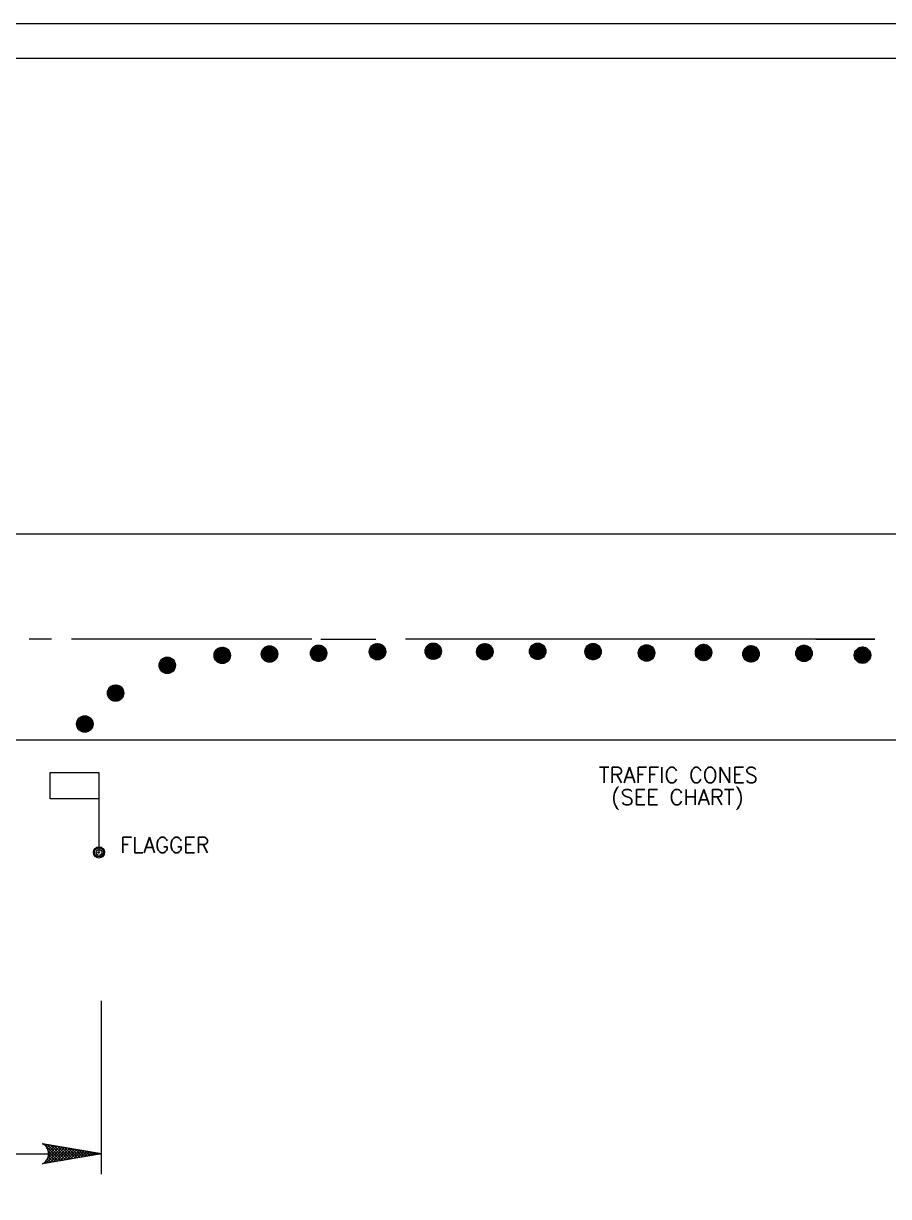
# Paper-space layout '2' of a CAD drawing. Header units: inches. Extents: x 1.3 to 17.9, y 1 to 11.6.
# Drawn here: x 5.75 to 9.82, y 6.05 to 11.57 of the extents above; entities that cross this region are included whole.
import ezdxf
from ezdxf.enums import TextEntityAlignment as Align

# ---------------------------------------------------------------- set-up
doc = ezdxf.new("R2010")
doc.units = ezdxf.units.IN
doc.header["$MEASUREMENT"] = 0
for name, color, linetype, lineweight in [('16', 135, 'Continuous', 0), ('DoubleLaneStreetTRAFFIC_003 - 16', 135, 'Continuous', 0), ('DoubleLaneStreetTRAFFIC_003 - 4', 135, 'Continuous', 0), ('z Level 63', 7, 'Continuous', 0)]:
    doc.layers.add(name, color=color, linetype=linetype, lineweight=lineweight)
doc.styles.add('ROMANS', font='romans.shx')

# ---------------------------------------------------------------- blocks, each defined once
blk = doc.blocks.new('AHSOL')
at = {"layer": '16', "color": 135, "linetype": 'Continuous'}
for p, q in [((0.05, 0.05), (-13.65, 2.41)), ((0.05, 0.05), (-13.65, -2.31)), ((-13.63, 2.4), (-13.62, 2.4)), ((-13.36, 2.36), (-9.42, -1.58)), ((-13.23, 2.13), (-13.05, 2.31)), ((-12.87, 1.83), (-12.48, 2.21)), ((-12.86, -2.18), (-9.07, 1.62)), ((-12.61, 1.41), (-11.91, 2.11)), ((-12.55, 2.22), (-8.85, -1.49)), ((-12.46, -1.11), (-9.64, 1.72)), ((-12.39, 0.97), (-11.35, 2.01)), ((-12.24, 0.45), (-10.78, 1.91)), ((-12.24, -0.22), (-10.21, 1.81)), ((-12.24, 0.57), (-9.99, -1.68)), ((-12.06, -2.04), (-8.5, 1.52)), ((-11.75, 2.08), (-8.28, -1.39)), ((-11.25, -1.9), (-7.93, 1.42)), ((-10.94, 1.94), (-7.71, -1.29)), ((-10.44, -1.76), (-7.36, 1.32)), ((-10.13, 1.8), (-7.14, -1.19)), ((-9.63, -1.62), (-6.79, 1.23)), ((-9.32, 1.66), (-6.57, -1.09)), ((-8.83, -1.48), (-6.22, 1.13)), ((-8.52, 1.52), (-6, -0.99)), ((-8.02, -1.34), (-5.65, 1.03)), ((-7.71, 1.38), (-5.43, -0.9)), ((-7.21, -1.2), (-5.08, 0.93)), ((-6.9, 1.25), (-4.86, -0.8)), ((-6.4, -1.07), (-4.51, 0.83)), ((-6.09, 1.11), (-4.29, -0.7)), ((-5.6, -0.93), (-3.94, 0.73)), ((-5.29, 0.97), (-3.72, -0.6)), ((-4.79, -0.79), (-3.37, 0.64)), ((-4.48, 0.83), (-3.15, -0.5)), ((-3.98, -0.65), (-2.8, 0.54)), ((-3.67, 0.69), (-2.58, -0.41)), ((-3.17, -0.51), (-2.23, 0.44)), ((-2.86, 0.55), (-2.01, -0.31)), ((-2.37, -0.37), (-1.66, 0.34)), ((-2.06, 0.41), (-1.44, -0.21)), ((-1.56, -0.23), (-1.09, 0.24)), ((-1.25, 0.27), (-0.87, -0.11)), ((-0.75, -0.09), (-0.52, 0.14)), ((-0.44, 0.13), (-0.3, -0.01)), ((-13.47, -2.21), (-13.41, -2.27)), ((-13.09, -1.92), (-12.84, -2.17)), ((-12.75, -1.6), (-12.27, -2.08)), ((-12.49, -1.18), (-11.7, -1.98)), ((-12.34, -0.67), (-11.13, -1.88)), ((-12.24, -0.1), (-10.56, -1.78))]:
    blk.add_line(p, q, dxfattribs=at)
at = {"layer": '16', "color": 135, "linetype": 'Continuous', "flags": 128}
blk.add_lwpolyline([(-13.65, 2.41), (0.05, 0.05), (-13.65, -2.31), (-13.32, -2.13), (-13.18, -1.98), (-12.99, -1.84), (-12.8, -1.65), (-12.71, -1.56), (-12.57, -1.32), (-12.47, -1.13), (-12.38, -0.94), (-12.33, -0.61), (-12.28, -0.43), (-12.24, -0.28), (-12.24, 0.33), (-12.24, 0.61), (-12.38, 0.94), (-12.47, 1.18), (-12.61, 1.42), (-12.71, 1.56), (-12.8, 1.7), (-12.9, 1.89), (-13.09, 2.03), (-13.23, 2.13), (-13.32, 2.22), (-13.46, 2.31)], close=True, dxfattribs=at)
at = {"layer": '16', "color": 135, "linetype": 'Continuous'}
blk.add_arc((-14.91, 0.05), 2.68, 298.0725, 61.9275, dxfattribs=at)

psp = doc.layouts.new('2')

# ---------------------------------------------------------------- linework, layer by layer
at = {"layer": 'DoubleLaneStreetTRAFFIC_003 - 4', "color": 135, "linetype": 'Continuous', "ltscale": 1.522829}
for p, q in [((2.5704, 9.1668), (12.9848, 9.1668)), ((5.8835, 8.6713), (5.7772, 8.6713)), ((7.1063, 8.6713), (5.9763, 8.6713)), ((7.1482, 8.6713), (7.4075, 8.6713)), ((8.7426, 8.6713), (7.5462, 8.6713)), ((9.7538, 8.6713), (8.5574, 8.6713)), ((9.4759, 8.6713), (9.7538, 8.6713)), ((6.6469, 8.5962), (6.6839, 8.6332)), ((6.6469, 8.5928), (6.6873, 8.6331)), ((6.6472, 8.5896), (6.6904, 8.6329)), ((6.6473, 8.6), (6.6801, 8.6328)), ((6.6477, 8.5867), (6.6934, 8.6324)), ((6.6481, 8.6042), (6.6758, 8.632)), ((6.6484, 8.584), (6.6961, 8.6317)), ((6.6488, 8.6068), (6.6976, 8.558)), ((6.6492, 8.5814), (6.6987, 8.6308)), ((6.6498, 8.6094), (6.6707, 8.6302)), ((6.6498, 8.6093), (6.7001, 8.5589)), ((6.6502, 8.5789), (6.7011, 8.6299)), ((6.6508, 8.6116), (6.7025, 8.56)), ((6.6513, 8.5766), (6.7034, 8.6287)), ((6.652, 8.6139), (6.7047, 8.5612)), ((6.6526, 8.5744), (6.7056, 8.6275)), ((6.6533, 8.616), (6.7068, 8.5625)), ((6.6539, 8.5724), (6.7077, 8.6261)), ((6.6541, 8.6171), (6.663, 8.626)), ((6.6547, 8.618), (6.7088, 8.5639)), ((6.6554, 8.5704), (6.7096, 8.6247)), ((6.6563, 8.6199), (6.7107, 8.5654)), ((6.657, 8.5686), (6.7115, 8.6231)), ((6.6579, 8.6216), (6.7125, 8.5671)), ((6.6587, 8.5669), (6.7132, 8.6214)), ((6.6597, 8.6233), (6.7142, 8.5688)), ((6.6605, 8.5652), (6.7148, 8.6196)), ((6.6615, 8.6249), (6.7157, 8.5707)), ((6.6624, 8.5637), (6.7164, 8.6177)), ((6.6635, 8.6263), (6.7172, 8.5727)), ((6.6644, 8.5623), (6.7178, 8.6157)), ((6.6656, 8.6277), (6.7185, 8.5747)), ((6.6665, 8.561), (6.7191, 8.6135)), ((6.6678, 8.6289), (6.7198, 8.5769)), ((6.6688, 8.5598), (6.7202, 8.6113)), ((6.6701, 8.63), (6.7209, 8.5793)), ((6.6711, 8.5588), (6.7213, 8.6089)), ((6.6726, 8.631), (6.7218, 8.5817)), ((6.6737, 8.5579), (6.7222, 8.6064)), ((6.6752, 8.6318), (6.7226, 8.5843)), ((6.6779, 8.6325), (6.7233, 8.5871)), ((6.6809, 8.6329), (6.7238, 8.5901)), ((6.6841, 8.6332), (6.724, 8.5932)), ((6.6876, 8.6331), (6.724, 8.5967)), ((6.6914, 8.6328), (6.7236, 8.6005)), ((6.6957, 8.6318), (6.7226, 8.6049)), ((6.7011, 8.6299), (6.7207, 8.6102)), ((6.7101, 8.6243), (6.7152, 8.6192)), ((6.869, 8.6029), (6.906, 8.6399)), ((6.869, 8.5995), (6.9094, 8.6399)), ((6.8693, 8.6067), (6.9022, 8.6396)), ((6.8693, 8.5964), (6.9125, 8.6396)), ((6.8695, 8.608), (6.9142, 8.5633)), ((6.8698, 8.5934), (6.9154, 8.6391)), ((6.8701, 8.6108), (6.917, 8.5639)), ((6.8702, 8.611), (6.8979, 8.6387)), ((6.8705, 8.5907), (6.9182, 8.6384)), ((6.8709, 8.6135), (6.9197, 8.5647)), ((6.8713, 8.5881), (6.9208, 8.6376)), ((6.8718, 8.616), (6.9222, 8.5656)), ((6.8719, 8.6161), (6.8928, 8.637)), ((6.8723, 8.5857), (6.9232, 8.6366)), ((6.8729, 8.6184), (6.9246, 8.5667)), ((6.8734, 8.5834), (6.9255, 8.6355)), ((6.8741, 8.6206), (6.9268, 8.5679)), ((6.8746, 8.5812), (6.9277, 8.6342)), ((6.8754, 8.6227), (6.9289, 8.5692)), ((6.876, 8.5791), (6.9298, 8.6329)), ((6.8762, 8.6239), (6.8851, 8.6327)), ((6.8768, 8.6247), (6.9309, 8.5706)), ((6.8775, 8.5772), (6.9317, 8.6314)), ((6.8784, 8.6266), (6.9328, 8.5722)), ((6.8791, 8.5753), (6.9336, 8.6298)), ((6.88, 8.6284), (6.9346, 8.5738)), ((6.8808, 8.5736), (6.9353, 8.6281)), ((6.8818, 8.63), (6.9362, 8.5756)), ((6.8826, 8.572), (6.9369, 8.6263)), ((6.8836, 8.6316), (6.9378, 8.5774)), ((6.8845, 8.5704), (6.9385, 8.6244)), ((6.8856, 8.6331), (6.9393, 8.5794)), ((6.8865, 8.569), (6.9399, 8.6224)), ((6.8877, 8.6344), (6.9406, 8.5815)), ((6.8886, 8.5677), (6.9412, 8.6203)), ((6.8899, 8.6356), (6.9418, 8.5837)), ((6.8909, 8.5666), (6.9423, 8.618)), ((6.8922, 8.6368), (6.9429, 8.586)), ((6.8932, 8.5655), (6.9434, 8.6156)), ((6.8947, 8.6377), (6.9439, 8.5885)), ((6.8958, 8.5646), (6.9443, 8.6131)), ((6.8973, 8.6385), (6.9447, 8.5911)), ((6.8984, 8.5639), (6.945, 8.6105)), ((6.9, 8.6392), (6.9454, 8.5938)), ((6.9013, 8.5633), (6.9456, 8.6076)), ((6.903, 8.6397), (6.9459, 8.5968)), ((6.9062, 8.6399), (6.9461, 8.6)), ((6.9096, 8.6399), (6.9461, 8.6034)), ((6.9134, 8.6395), (6.9457, 8.6073)), ((6.9178, 8.6385), (6.9447, 8.6116)), ((6.9232, 8.6366), (6.9428, 8.617)), ((6.9322, 8.631), (6.9372, 8.626)), ((7.0998, 8.6067), (7.1365, 8.6434)), ((7.0998, 8.6032), (7.14, 8.6434)), ((7.0998, 8.6068), (7.1403, 8.5664)), ((7.1, 8.6001), (7.1431, 8.6432)), ((7.1001, 8.6104), (7.1328, 8.6431)), ((7.1001, 8.61), (7.1434, 8.5667)), ((7.1005, 8.5971), (7.1461, 8.6427)), ((7.1006, 8.6129), (7.1463, 8.5672)), ((7.101, 8.6147), (7.1285, 8.6422)), ((7.1012, 8.5944), (7.1488, 8.642)), ((7.1013, 8.6156), (7.1491, 8.5678)), ((7.102, 8.5918), (7.1514, 8.6412)), ((7.1021, 8.6182), (7.1517, 8.5687)), ((7.1028, 8.62), (7.1233, 8.6404)), ((7.103, 8.5893), (7.1539, 8.6402)), ((7.1031, 8.6207), (7.1541, 8.5697)), ((7.1041, 8.587), (7.1562, 8.6391)), ((7.1042, 8.623), (7.1564, 8.5708)), ((7.1054, 8.5848), (7.1584, 8.6378)), ((7.1055, 8.6251), (7.1586, 8.5721)), ((7.1067, 8.5827), (7.1604, 8.6365)), ((7.1069, 8.6272), (7.1606, 8.5734)), ((7.1075, 8.628), (7.1152, 8.6357)), ((7.1082, 8.5808), (7.1624, 8.635)), ((7.1083, 8.6291), (7.1626, 8.5749)), ((7.1098, 8.5789), (7.1643, 8.6334)), ((7.1099, 8.631), (7.1644, 8.5765)), ((7.1114, 8.5772), (7.166, 8.6318)), ((7.1116, 8.6327), (7.1662, 8.5782)), ((7.1132, 8.5756), (7.1676, 8.63)), ((7.1134, 8.6343), (7.1678, 8.58)), ((7.1151, 8.5741), (7.1692, 8.6281)), ((7.1153, 8.6359), (7.1693, 8.5819)), ((7.1171, 8.5726), (7.1706, 8.6261)), ((7.1173, 8.6373), (7.1707, 8.5839)), ((7.1193, 8.5713), (7.1719, 8.6239)), ((7.1195, 8.6385), (7.172, 8.586)), ((7.1215, 8.5701), (7.173, 8.6217)), ((7.1217, 8.6397), (7.1731, 8.5883)), ((7.1239, 8.5691), (7.1741, 8.6193)), ((7.1241, 8.6407), (7.1742, 8.5907)), ((7.1264, 8.5682), (7.175, 8.6168)), ((7.1267, 8.6416), (7.1751, 8.5932)), ((7.1291, 8.5674), (7.1758, 8.6141)), ((7.1293, 8.6424), (7.1758, 8.5959)), ((7.1319, 8.5668), (7.1764, 8.6113)), ((7.1322, 8.643), (7.1764, 8.5988)), ((7.1349, 8.5665), (7.1767, 8.6083)), ((7.1352, 8.6433), (7.1768, 8.6018)), ((7.1385, 8.6435), (7.1769, 8.6051)), ((7.1422, 8.6433), (7.1767, 8.6087)), ((7.1462, 8.6426), (7.1761, 8.6128)), ((7.151, 8.6413), (7.1748, 8.6175)), ((7.1571, 8.6386), (7.172, 8.6237)), ((7.3766, 8.6115), (7.4156, 8.6506)), ((7.3766, 8.614), (7.4171, 8.5735)), ((7.3766, 8.6106), (7.4137, 8.5734)), ((7.3767, 8.615), (7.4121, 8.6505)), ((7.3767, 8.6083), (7.4189, 8.6504)), ((7.3769, 8.6171), (7.4202, 8.5738)), ((7.3769, 8.6069), (7.41, 8.5738)), ((7.3771, 8.6052), (7.4219, 8.65)), ((7.3772, 8.619), (7.4081, 8.6499)), ((7.3774, 8.6201), (7.4232, 8.5743)), ((7.3777, 8.6024), (7.4247, 8.6494)), ((7.3781, 8.6228), (7.4259, 8.575)), ((7.3783, 8.6235), (7.4036, 8.6488)), ((7.3785, 8.5998), (7.4273, 8.6486)), ((7.3789, 8.6254), (7.4285, 8.5758)), ((7.3795, 8.5973), (7.4298, 8.6477)), ((7.3799, 8.6278), (7.4309, 8.5768)), ((7.3805, 8.5949), (7.4322, 8.6466)), ((7.3806, 8.6293), (7.3978, 8.6465)), ((7.3811, 8.6301), (7.4332, 8.5779)), ((7.3817, 8.5927), (7.4344, 8.6454)), ((7.3823, 8.6323), (7.4354, 8.5792)), ((7.383, 8.5906), (7.4365, 8.6441)), ((7.3837, 8.6343), (7.4374, 8.5806)), ((7.3845, 8.5886), (7.4385, 8.6427)), ((7.3851, 8.6363), (7.4394, 8.582)), ((7.386, 8.5867), (7.4404, 8.6411)), ((7.3867, 8.6381), (7.4412, 8.5836)), ((7.3876, 8.5849), (7.4422, 8.6395)), ((7.3884, 8.6399), (7.443, 8.5853)), ((7.3894, 8.5833), (7.4439, 8.6377)), ((7.3902, 8.6415), (7.4446, 8.5871)), ((7.3913, 8.5817), (7.4454, 8.6359)), ((7.3921, 8.643), (7.4461, 8.589)), ((7.3932, 8.5802), (7.4469, 8.6339)), ((7.3942, 8.6444), (7.4475, 8.5911)), ((7.3953, 8.5789), (7.4482, 8.6318)), ((7.3963, 8.6457), (7.4488, 8.5932)), ((7.3975, 8.5777), (7.4494, 8.6296)), ((7.3986, 8.6468), (7.45, 8.5955)), ((7.3999, 8.5766), (7.4505, 8.6273)), ((7.4009, 8.6479), (7.451, 8.5978)), ((7.4023, 8.5756), (7.4515, 8.6248)), ((7.4035, 8.6488), (7.4519, 8.6004)), ((7.4049, 8.5748), (7.4523, 8.6222)), ((7.4062, 8.6495), (7.4526, 8.6031)), ((7.4077, 8.5742), (7.453, 8.6194)), ((7.409, 8.6501), (7.4532, 8.6059)), ((7.4107, 8.5737), (7.4534, 8.6165)), ((7.4121, 8.6505), (7.4536, 8.609)), ((7.4138, 8.5734), (7.4537, 8.6133)), ((7.4154, 8.6506), (7.4537, 8.6123)), ((7.4173, 8.5735), (7.4536, 8.6098)), ((7.419, 8.6504), (7.4535, 8.6159)), ((7.4212, 8.5739), (7.4532, 8.606)), ((7.423, 8.6498), (7.4529, 8.6199)), ((7.4278, 8.6484), (7.4516, 8.6247)), ((7.434, 8.6457), (7.4487, 8.6309)), ((7.6387, 8.6147), (7.6769, 8.6529)), ((7.6387, 8.6162), (7.6791, 8.5758)), ((7.6387, 8.6128), (7.6757, 8.5757)), ((7.6388, 8.6113), (7.6802, 8.6528)), ((7.6389, 8.6183), (7.6733, 8.6527)), ((7.639, 8.6193), (7.6823, 8.5761)), ((7.639, 8.609), (7.672, 8.5761)), ((7.6392, 8.6083), (7.6833, 8.6524)), ((7.6395, 8.6224), (7.6692, 8.652)), ((7.6395, 8.6223), (7.6852, 8.5766)), ((7.6397, 8.6054), (7.6862, 8.6519)), ((7.6402, 8.625), (7.6879, 8.5772)), ((7.6405, 8.6027), (7.6888, 8.6511)), ((7.6409, 8.6271), (7.6645, 8.6507)), ((7.641, 8.6276), (7.6905, 8.5781)), ((7.6414, 8.6002), (7.6914, 8.6502)), ((7.642, 8.63), (7.693, 8.5791)), ((7.6424, 8.5978), (7.6938, 8.6492)), ((7.6432, 8.6323), (7.6953, 8.5802)), ((7.6436, 8.5955), (7.696, 8.648)), ((7.6437, 8.6334), (7.6581, 8.6478)), ((7.6444, 8.6345), (7.6975, 8.5814)), ((7.6448, 8.5934), (7.6982, 8.6467)), ((7.6458, 8.6366), (7.6995, 8.5828)), ((7.6462, 8.5914), (7.7002, 8.6453)), ((7.6472, 8.6385), (7.7015, 8.5843)), ((7.6477, 8.5895), (7.7021, 8.6438)), ((7.6488, 8.6404), (7.7033, 8.5858)), ((7.6494, 8.5877), (7.7039, 8.6422)), ((7.6505, 8.6421), (7.7051, 8.5875)), ((7.6511, 8.5859), (7.7056, 8.6405)), ((7.6523, 8.6437), (7.7067, 8.5893)), ((7.6529, 8.5844), (7.7072, 8.6386)), ((7.6542, 8.6452), (7.7082, 8.5913)), ((7.6549, 8.5829), (7.7087, 8.6367)), ((7.6562, 8.6466), (7.7096, 8.5933)), ((7.6569, 8.5815), (7.71, 8.6346)), ((7.6584, 8.6479), (7.7109, 8.5954)), ((7.6591, 8.5803), (7.7113, 8.6325)), ((7.6606, 8.6491), (7.7121, 8.5977)), ((7.6614, 8.5791), (7.7124, 8.6302)), ((7.663, 8.6501), (7.7131, 8.6001)), ((7.6638, 8.5781), (7.7134, 8.6277)), ((7.6655, 8.651), (7.714, 8.6026)), ((7.6664, 8.5773), (7.7143, 8.6252)), ((7.6682, 8.6518), (7.7148, 8.6052)), ((7.6691, 8.5766), (7.715, 8.6224)), ((7.6711, 8.6524), (7.7153, 8.6081)), ((7.6721, 8.5761), (7.7155, 8.6195)), ((7.6741, 8.6528), (7.7157, 8.6112)), ((7.6752, 8.5758), (7.7158, 8.6164)), ((7.6774, 8.6529), (7.7158, 8.6144)), ((7.6786, 8.5757), (7.7158, 8.613)), ((7.681, 8.6527), (7.7156, 8.6181)), ((7.6823, 8.5761), (7.7155, 8.6093)), ((7.685, 8.6521), (7.7151, 8.6221)), ((7.6898, 8.6508), (7.7138, 8.6268)), ((7.6959, 8.6481), (7.7111, 8.6329)), ((7.8813, 8.6114), (7.9202, 8.6503)), ((7.8813, 8.6109), (7.919, 8.5732)), ((7.8814, 8.6149), (7.9167, 8.6502)), ((7.8814, 8.6081), (7.9235, 8.6502)), ((7.8814, 8.6142), (7.9223, 8.5733)), ((7.8815, 8.6072), (7.9153, 8.5734)), ((7.8817, 8.6173), (7.9254, 8.5736)), ((7.8818, 8.6051), (7.9265, 8.6498)), ((7.8819, 8.6189), (7.9127, 8.6497)), ((7.8822, 8.6202), (7.9283, 8.5741)), ((7.8824, 8.6023), (7.9293, 8.6491)), ((7.8829, 8.6229), (7.931, 8.5748)), ((7.8831, 8.6235), (7.9081, 8.6485)), ((7.8832, 8.5996), (7.932, 8.6484)), ((7.8838, 8.6255), (7.9336, 8.5757)), ((7.8841, 8.5971), (7.9345, 8.6475)), ((7.8848, 8.6279), (7.936, 8.5767)), ((7.8852, 8.5948), (7.9368, 8.6464)), ((7.8855, 8.6293), (7.9023, 8.6461)), ((7.886, 8.6302), (7.9383, 8.5779)), ((7.8864, 8.5925), (7.9391, 8.6452)), ((7.8872, 8.6323), (7.9404, 8.5791)), ((7.8877, 8.5904), (7.9412, 8.6439)), ((7.8886, 8.6344), (7.9425, 8.5805)), ((7.8891, 8.5884), (7.9432, 8.6425)), ((7.8901, 8.6363), (7.9444, 8.582)), ((7.8907, 8.5865), (7.9451, 8.6409)), ((7.8917, 8.6381), (7.9462, 8.5836)), ((7.8923, 8.5847), (7.9469, 8.6393)), ((7.8934, 8.6398), (7.9479, 8.5853)), ((7.8941, 8.5831), (7.9485, 8.6375)), ((7.8952, 8.6415), (7.9495, 8.5871)), ((7.8959, 8.5815), (7.9501, 8.6357)), ((7.8971, 8.643), (7.951, 8.5891)), ((7.8979, 8.58), (7.9516, 8.6337)), ((7.8992, 8.6443), (7.9524, 8.5911)), ((7.9, 8.5787), (7.9529, 8.6316)), ((7.9013, 8.6456), (7.9537, 8.5933)), ((7.9022, 8.5775), (7.9541, 8.6294)), ((7.9036, 8.6468), (7.9548, 8.5955)), ((7.9045, 8.5764), (7.9552, 8.6271)), ((7.906, 8.6478), (7.9559, 8.598)), ((7.9069, 8.5754), (7.9562, 8.6247)), ((7.9086, 8.6486), (7.9567, 8.6005)), ((7.9096, 8.5746), (7.957, 8.622)), ((7.9113, 8.6494), (7.9575, 8.6032)), ((7.9123, 8.5739), (7.9577, 8.6193)), ((7.9142, 8.6499), (7.958, 8.6061)), ((7.9153, 8.5734), (7.9581, 8.6163)), ((7.9173, 8.6503), (7.9583, 8.6092)), ((7.9184, 8.5732), (7.9584, 8.6131)), ((7.9206, 8.6503), (7.9584, 8.6125)), ((7.9219, 8.5732), (7.9584, 8.6097)), ((7.9243, 8.6501), (7.9582, 8.6162)), ((7.9257, 8.5736), (7.958, 8.6059)), ((7.9284, 8.6494), (7.9575, 8.6203)), ((7.9333, 8.6479), (7.956, 8.6252)), ((7.94, 8.6446), (7.9527, 8.6319)), ((8.1297, 8.614), (8.1683, 8.6526)), ((8.1297, 8.6143), (8.1686, 8.5755)), ((8.1299, 8.6108), (8.1716, 8.6525)), ((8.1299, 8.6176), (8.1647, 8.6524)), ((8.1299, 8.6176), (8.1718, 8.5756)), ((8.1299, 8.6107), (8.165, 8.5756)), ((8.1302, 8.6077), (8.1746, 8.6521)), ((8.1303, 8.6206), (8.1749, 8.576)), ((8.1304, 8.6068), (8.161, 8.5761)), ((8.1305, 8.6216), (8.1607, 8.6519)), ((8.1308, 8.6049), (8.1775, 8.6515)), ((8.1309, 8.6234), (8.1777, 8.5766)), ((8.1316, 8.6022), (8.1801, 8.6507)), ((8.1316, 8.6261), (8.1804, 8.5774)), ((8.1317, 8.6263), (8.156, 8.6506)), ((8.1325, 8.5997), (8.1826, 8.6498)), ((8.1326, 8.6286), (8.1829, 8.5783)), ((8.1335, 8.5973), (8.185, 8.6488)), ((8.1336, 8.631), (8.1852, 8.5794)), ((8.1344, 8.6324), (8.15, 8.648)), ((8.1347, 8.595), (8.1873, 8.6476)), ((8.1348, 8.6332), (8.1875, 8.5806)), ((8.136, 8.5929), (8.1894, 8.6463)), ((8.1361, 8.6353), (8.1896, 8.5819)), ((8.1374, 8.5909), (8.1914, 8.6449)), ((8.1375, 8.6373), (8.1916, 8.5833)), ((8.1389, 8.589), (8.1933, 8.6434)), ((8.1391, 8.6392), (8.1935, 8.5848)), ((8.1406, 8.5872), (8.1951, 8.6417)), ((8.1407, 8.641), (8.1953, 8.5865)), ((8.1423, 8.5855), (8.1968, 8.64)), ((8.1425, 8.6427), (8.1969, 8.5882)), ((8.1441, 8.5839), (8.1984, 8.6382)), ((8.1443, 8.6442), (8.1985, 8.5901)), ((8.1461, 8.5825), (8.1998, 8.6362)), ((8.1463, 8.6457), (8.2, 8.592)), ((8.1482, 8.5811), (8.2012, 8.6341)), ((8.1484, 8.6471), (8.2013, 8.5941)), ((8.1504, 8.5799), (8.2025, 8.632)), ((8.1505, 8.6483), (8.2026, 8.5963)), ((8.1527, 8.5788), (8.2036, 8.6297)), ((8.1529, 8.6494), (8.2037, 8.5986)), ((8.1551, 8.5778), (8.2046, 8.6272)), ((8.1553, 8.6504), (8.2046, 8.6011)), ((8.1577, 8.5769), (8.2054, 8.6246)), ((8.1579, 8.6512), (8.2055, 8.6037)), ((8.1605, 8.5763), (8.2061, 8.6219)), ((8.1607, 8.6519), (8.2061, 8.6064)), ((8.1634, 8.5758), (8.2066, 8.6189)), ((8.1636, 8.6523), (8.2066, 8.6094)), ((8.1665, 8.5755), (8.2068, 8.6158)), ((8.1668, 8.6526), (8.2068, 8.6125)), ((8.17, 8.5755), (8.2068, 8.6124)), ((8.1703, 8.6525), (8.2068, 8.616)), ((8.1737, 8.5758), (8.2065, 8.6086)), ((8.1741, 8.6522), (8.2064, 8.6198)), ((8.1784, 8.6512), (8.2055, 8.6242)), ((8.1837, 8.6494), (8.2037, 8.6294)), ((8.1923, 8.6442), (8.1984, 8.6381)), ((8.3899, 8.6134), (8.4275, 8.651)), ((8.3899, 8.6115), (8.4275, 8.5739)), ((8.39, 8.6101), (8.4309, 8.651)), ((8.39, 8.6149), (8.4309, 8.574)), ((8.3902, 8.6171), (8.4238, 8.6508)), ((8.3902, 8.6078), (8.4238, 8.5742)), ((8.3903, 8.607), (8.434, 8.6507)), ((8.3903, 8.618), (8.434, 8.5743)), ((8.3908, 8.6041), (8.4369, 8.6501)), ((8.3908, 8.6209), (8.4369, 8.5748)), ((8.3909, 8.6213), (8.4197, 8.65)), ((8.3915, 8.6013), (8.4396, 8.6494)), ((8.3915, 8.6236), (8.4396, 8.5755)), ((8.3924, 8.6262), (8.4147, 8.6485)), ((8.3924, 8.5988), (8.4422, 8.6485)), ((8.3924, 8.6261), (8.4421, 8.5764)), ((8.3934, 8.5964), (8.4446, 8.6475)), ((8.3934, 8.6286), (8.4446, 8.5774)), ((8.3946, 8.5941), (8.4469, 8.6464)), ((8.3946, 8.6308), (8.4468, 8.5786)), ((8.3958, 8.5919), (8.449, 8.6451)), ((8.3958, 8.633), (8.449, 8.5798)), ((8.3959, 8.6331), (8.4079, 8.6451)), ((8.3972, 8.5899), (8.4511, 8.6437)), ((8.3972, 8.635), (8.4511, 8.5812)), ((8.3987, 8.5879), (8.453, 8.6422)), ((8.3987, 8.637), (8.453, 8.5827)), ((8.4003, 8.5861), (8.4548, 8.6406)), ((8.4003, 8.6388), (8.4548, 8.5843)), ((8.402, 8.6405), (8.4565, 8.586)), ((8.402, 8.5844), (8.4565, 8.6389)), ((8.4038, 8.6421), (8.4582, 8.5878)), ((8.4038, 8.5828), (8.4582, 8.6371)), ((8.4057, 8.6436), (8.4596, 8.5897)), ((8.4058, 8.5813), (8.4597, 8.6352)), ((8.4078, 8.645), (8.461, 8.5918)), ((8.4078, 8.5799), (8.4611, 8.6332)), ((8.4099, 8.6463), (8.4623, 8.5939)), ((8.4099, 8.5786), (8.4623, 8.631)), ((8.4122, 8.6474), (8.4635, 8.5962)), ((8.4122, 8.5775), (8.4635, 8.6287)), ((8.4146, 8.6485), (8.4645, 8.5986)), ((8.4146, 8.5765), (8.4645, 8.6263)), ((8.4172, 8.6493), (8.4654, 8.6012)), ((8.4172, 8.5756), (8.4654, 8.6238)), ((8.4199, 8.6501), (8.4661, 8.6039)), ((8.4199, 8.5749), (8.4661, 8.6211)), ((8.4227, 8.6506), (8.4666, 8.6067)), ((8.4228, 8.5743), (8.4666, 8.6182)), ((8.4258, 8.651), (8.467, 8.6098)), ((8.4259, 8.574), (8.467, 8.6151)), ((8.4292, 8.651), (8.467, 8.6132)), ((8.4292, 8.5739), (8.4671, 8.6118)), ((8.4328, 8.6508), (8.4668, 8.6168)), ((8.4328, 8.5741), (8.4668, 8.6081)), ((8.4369, 8.6501), (8.4661, 8.6209)), ((8.4418, 8.6487), (8.4647, 8.6258)), ((8.4484, 8.6455), (8.4615, 8.6324)), ((8.6413, 8.6074), (8.6786, 8.6446)), ((8.6413, 8.604), (8.6819, 8.6446)), ((8.6413, 8.6064), (8.6802, 8.5675)), ((8.6414, 8.6097), (8.6835, 8.5677)), ((8.6416, 8.6111), (8.6748, 8.6443)), ((8.6417, 8.6009), (8.6851, 8.6443)), ((8.6419, 8.6127), (8.6865, 8.5681)), ((8.6422, 8.598), (8.688, 8.6438)), ((8.6424, 8.6153), (8.6706, 8.6435)), ((8.6425, 8.6155), (8.6893, 8.5687)), ((8.6429, 8.5952), (8.6907, 8.6431)), ((8.6432, 8.6182), (8.692, 8.5694)), ((8.6437, 8.5927), (8.6933, 8.6422)), ((8.644, 8.6204), (8.6655, 8.6419)), ((8.6442, 8.6207), (8.6945, 8.5703)), ((8.6447, 8.5902), (8.6957, 8.6412)), ((8.6452, 8.623), (8.6968, 8.5714)), ((8.6458, 8.5879), (8.698, 8.6401)), ((8.6464, 8.6253), (8.6991, 8.5726)), ((8.6471, 8.5857), (8.7002, 8.6389)), ((8.6477, 8.6274), (8.7012, 8.5739)), ((8.6479, 8.6277), (8.6582, 8.638)), ((8.6484, 8.5837), (8.7023, 8.6375)), ((8.6491, 8.6294), (8.7032, 8.5753)), ((8.6499, 8.5817), (8.7042, 8.636)), ((8.6507, 8.6313), (8.7051, 8.5769)), ((8.6515, 8.5799), (8.706, 8.6344)), ((8.6523, 8.6331), (8.7069, 8.5785)), ((8.6532, 8.5782), (8.7078, 8.6327)), ((8.6541, 8.6347), (8.7085, 8.5803)), ((8.655, 8.5766), (8.7094, 8.6309)), ((8.6559, 8.6363), (8.7101, 8.5821)), ((8.6569, 8.5751), (8.7109, 8.629)), ((8.6579, 8.6378), (8.7116, 8.5841)), ((8.659, 8.5737), (8.7123, 8.627)), ((8.66, 8.6391), (8.7129, 8.5861)), ((8.6611, 8.5724), (8.7136, 8.6248)), ((8.6622, 8.6403), (8.7141, 8.5883)), ((8.6634, 8.5712), (8.7147, 8.6226)), ((8.6645, 8.6415), (8.7152, 8.5907)), ((8.6658, 8.5702), (8.7158, 8.6202)), ((8.6669, 8.6424), (8.7162, 8.5931)), ((8.6683, 8.5693), (8.7167, 8.6177)), ((8.6695, 8.6433), (8.717, 8.5957)), ((8.671, 8.5685), (8.7174, 8.615)), ((8.6723, 8.6439), (8.7177, 8.5985)), ((8.6738, 8.568), (8.718, 8.6121)), ((8.6752, 8.6444), (8.7182, 8.6014)), ((8.6769, 8.5676), (8.7183, 8.6091)), ((8.6784, 8.6446), (8.7184, 8.6046)), ((8.6802, 8.5675), (8.7185, 8.6057)), ((8.6819, 8.6446), (8.7184, 8.6081)), ((8.6857, 8.6442), (8.718, 8.6119)), ((8.6901, 8.6433), (8.7171, 8.6162)), ((8.6953, 8.6414), (8.7152, 8.6215)), ((8.7041, 8.6361), (8.7099, 8.6303)), ((8.9093, 8.6077), (8.9486, 8.647)), ((8.9093, 8.6095), (8.949, 8.5698)), ((8.9094, 8.6112), (8.9451, 8.6469)), ((8.9094, 8.606), (8.9455, 8.5699)), ((8.9095, 8.6044), (8.9518, 8.6468)), ((8.9096, 8.6127), (8.9522, 8.57)), ((8.9099, 8.6151), (8.9412, 8.6464)), ((8.9099, 8.6014), (8.9548, 8.6463)), ((8.91, 8.6157), (8.9552, 8.5705)), ((8.9105, 8.5986), (8.9576, 8.6457)), ((8.9107, 8.6185), (8.958, 8.5711)), ((8.911, 8.6196), (8.9366, 8.6453)), ((8.9113, 8.596), (8.9603, 8.6449)), ((8.9115, 8.6211), (8.9606, 8.572)), ((8.9123, 8.5935), (8.9627, 8.644)), ((8.9124, 8.6235), (8.9631, 8.5729)), ((8.9132, 8.6252), (8.931, 8.6431)), ((8.9134, 8.5912), (8.9651, 8.6429)), ((8.9135, 8.6259), (8.9654, 8.574)), ((8.9146, 8.5889), (8.9673, 8.6417)), ((8.9147, 8.6281), (8.9676, 8.5752)), ((8.9159, 8.5868), (8.9694, 8.6404)), ((8.9161, 8.6302), (8.9697, 8.5765)), ((8.9173, 8.5848), (8.9714, 8.6389)), ((8.9175, 8.6322), (8.9717, 8.578)), ((8.9189, 8.583), (8.9733, 8.6374)), ((8.9191, 8.634), (8.9735, 8.5796)), ((8.9205, 8.5812), (8.9751, 8.6357)), ((8.9207, 8.6358), (8.9753, 8.5812)), ((8.9223, 8.5795), (8.9767, 8.634)), ((8.9225, 8.6374), (8.9769, 8.583)), ((8.9241, 8.578), (8.9783, 8.6321)), ((8.9244, 8.639), (8.9785, 8.5849)), ((8.9261, 8.5765), (8.9797, 8.6301)), ((8.9264, 8.6404), (8.9799, 8.5869)), ((8.9282, 8.5752), (8.9811, 8.628)), ((8.9285, 8.6417), (8.9812, 8.589)), ((8.9304, 8.574), (8.9823, 8.6258)), ((8.9307, 8.6429), (8.9824, 8.5912)), ((8.9328, 8.5729), (8.9834, 8.6235)), ((8.9331, 8.644), (8.9835, 8.5936)), ((8.9352, 8.5719), (8.9843, 8.621)), ((8.9356, 8.6449), (8.9844, 8.596)), ((8.9379, 8.5711), (8.9851, 8.6184)), ((8.9382, 8.6457), (8.9852, 8.5987)), ((8.9406, 8.5705), (8.9858, 8.6156)), ((8.941, 8.6463), (8.9858, 8.6015)), ((8.9436, 8.57), (8.9862, 8.6126)), ((8.944, 8.6468), (8.9863, 8.6045)), ((8.9468, 8.5698), (8.9864, 8.6094)), ((8.9472, 8.6469), (8.9865, 8.6077)), ((8.9503, 8.5699), (8.9864, 8.6059)), ((8.9508, 8.6469), (8.9864, 8.6113)), ((8.9547, 8.6463), (8.9858, 8.6152)), ((8.9592, 8.6453), (8.9848, 8.6197)), ((8.9649, 8.643), (8.9825, 8.6254)), ((9.1324, 8.6043), (9.1685, 8.6405)), ((9.1324, 8.6009), (9.172, 8.6405)), ((9.1326, 8.5976), (9.1752, 8.6403)), ((9.1328, 8.6082), (9.1646, 8.64)), ((9.1328, 8.6077), (9.1766, 8.5638)), ((9.133, 8.5947), (9.1782, 8.6398)), ((9.1333, 8.6106), (9.1795, 8.5643)), ((9.1337, 8.5919), (9.181, 8.6392)), ((9.1339, 8.6126), (9.1602, 8.639)), ((9.134, 8.6133), (9.1822, 8.5651)), ((9.1345, 8.5893), (9.1836, 8.6384)), ((9.1349, 8.6158), (9.1848, 8.5659)), ((9.1354, 8.5868), (9.186, 8.6374)), ((9.1359, 8.6181), (9.1548, 8.637)), ((9.1359, 8.6182), (9.1872, 8.567)), ((9.1365, 8.5845), (9.1884, 8.6363)), ((9.1371, 8.6205), (9.1895, 8.5681)), ((9.1377, 8.5823), (9.1906, 8.6351)), ((9.1384, 8.6226), (9.1916, 8.5694)), ((9.1391, 8.5802), (9.1927, 8.6338)), ((9.1398, 8.6247), (9.1936, 8.5708)), ((9.1405, 8.5782), (9.1947, 8.6323)), ((9.1413, 8.6266), (9.1956, 8.5723)), ((9.1421, 8.5763), (9.1965, 8.6308)), ((9.1429, 8.6284), (9.1974, 8.5739)), ((9.1437, 8.5746), (9.1983, 8.6291)), ((9.1446, 8.6301), (9.1991, 8.5756)), ((9.1455, 8.5729), (9.2, 8.6273)), ((9.1464, 8.6317), (9.2007, 8.5774)), ((9.1474, 8.5714), (9.2015, 8.6255)), ((9.1483, 8.6332), (9.2022, 8.5794)), ((9.1494, 8.5699), (9.2029, 8.6235)), ((9.1504, 8.6346), (9.2036, 8.5814)), ((9.1515, 8.5686), (9.2042, 8.6214)), ((9.1525, 8.6359), (9.2048, 8.5836)), ((9.1537, 8.5674), (9.2054, 8.6191)), ((9.1548, 8.637), (9.206, 8.5859)), ((9.1561, 8.5663), (9.2065, 8.6168)), ((9.1572, 8.638), (9.207, 8.5883)), ((9.1586, 8.5654), (9.2075, 8.6143)), ((9.1598, 8.6389), (9.2078, 8.5908)), ((9.1612, 8.5646), (9.2082, 8.6117)), ((9.1625, 8.6396), (9.2086, 8.5936)), ((9.164, 8.564), (9.2089, 8.6089)), ((9.1654, 8.6401), (9.2091, 8.5964)), ((9.167, 8.5636), (9.2093, 8.6058)), ((9.1685, 8.6405), (9.2094, 8.5995)), ((9.1719, 8.6405), (9.2095, 8.6029)), ((9.1756, 8.6402), (9.2092, 8.6066)), ((9.1797, 8.6395), (9.2085, 8.6108)), ((9.1847, 8.638), (9.207, 8.6157)), ((9.1916, 8.6345), (9.2035, 8.6225)), ((9.3818, 8.6034), (9.4212, 8.6428)), ((9.3819, 8.6069), (9.4177, 8.6427)), ((9.3819, 8.6079), (9.424, 8.5658)), ((9.382, 8.6002), (9.4244, 8.6426)), ((9.3823, 8.6108), (9.4137, 8.6422)), ((9.3823, 8.6109), (9.427, 8.5662)), ((9.3824, 8.5972), (9.4274, 8.6421)), ((9.3829, 8.6137), (9.4298, 8.5668)), ((9.383, 8.5944), (9.4302, 8.6415)), ((9.3834, 8.6153), (9.4093, 8.6412)), ((9.3837, 8.6164), (9.4325, 8.5676)), ((9.3838, 8.5917), (9.4328, 8.6407)), ((9.3846, 8.6189), (9.435, 8.5685)), ((9.3848, 8.5893), (9.4353, 8.6398)), ((9.3855, 8.6208), (9.4037, 8.639)), ((9.3857, 8.6212), (9.4373, 8.5696)), ((9.3858, 8.5869), (9.4376, 8.6387)), ((9.3869, 8.6235), (9.4396, 8.5708)), ((9.3871, 8.5847), (9.4398, 8.6375)), ((9.3882, 8.6256), (9.4417, 8.5721)), ((9.3884, 8.5826), (9.442, 8.6362)), ((9.3896, 8.6276), (9.4437, 8.5735)), ((9.3898, 8.5806), (9.4439, 8.6347)), ((9.3912, 8.6295), (9.4456, 8.5751)), ((9.3914, 8.5787), (9.4458, 8.6332)), ((9.3928, 8.6312), (9.4474, 8.5767)), ((9.393, 8.577), (9.4476, 8.6315)), ((9.3946, 8.6329), (9.449, 8.5784)), ((9.3948, 8.5753), (9.4492, 8.6298)), ((9.3964, 8.6345), (9.4506, 8.5803)), ((9.3967, 8.5738), (9.4508, 8.6279)), ((9.3984, 8.6359), (9.4521, 8.5823)), ((9.3986, 8.5723), (9.4522, 8.6259)), ((9.4005, 8.6373), (9.4534, 8.5843)), ((9.4007, 8.571), (9.4536, 8.6238)), ((9.4027, 8.6385), (9.4546, 8.5865)), ((9.403, 8.5698), (9.4548, 8.6216)), ((9.405, 8.6396), (9.4557, 8.5889)), ((9.4053, 8.5687), (9.4559, 8.6192)), ((9.4074, 8.6406), (9.4567, 8.5913)), ((9.4078, 8.5677), (9.4568, 8.6168)), ((9.4101, 8.6414), (9.4575, 8.5939)), ((9.4104, 8.5669), (9.4576, 8.6141)), ((9.4128, 8.6421), (9.4582, 8.5967)), ((9.4132, 8.5663), (9.4582, 8.6114)), ((9.4158, 8.6425), (9.4587, 8.5997)), ((9.4162, 8.5659), (9.4587, 8.6084)), ((9.419, 8.6428), (9.4589, 8.6028)), ((9.4224, 8.6427), (9.4589, 8.6063)), ((9.4262, 8.6424), (9.4585, 8.6101)), ((9.4306, 8.6414), (9.4575, 8.6145)), ((9.436, 8.6395), (9.4556, 8.6198)), ((9.445, 8.6339), (9.45, 8.6288)), ((9.6566, 8.5952), (9.696, 8.6345)), ((9.6567, 8.5987), (9.6925, 8.6344)), ((9.6568, 8.5919), (9.6992, 8.6343)), ((9.6572, 8.6026), (9.6885, 8.6339)), ((9.6573, 8.5889), (9.7022, 8.6339)), ((9.6579, 8.5861), (9.705, 8.6332)), ((9.658, 8.606), (9.7053, 8.5587)), ((9.6583, 8.6071), (9.684, 8.6329)), ((9.6587, 8.5835), (9.7076, 8.6325)), ((9.6588, 8.6086), (9.7079, 8.5595)), ((9.6596, 8.581), (9.7101, 8.6315)), ((9.6597, 8.6111), (9.7104, 8.5605)), ((9.6604, 8.6127), (9.6784, 8.6307)), ((9.6607, 8.5787), (9.7125, 8.6304)), ((9.6608, 8.6134), (9.7127, 8.5616)), ((9.6619, 8.5765), (9.7147, 8.6292)), ((9.6621, 8.6157), (9.7149, 8.5628)), ((9.6632, 8.5744), (9.7168, 8.6279)), ((9.6634, 8.6177), (9.717, 8.5641)), ((9.6647, 8.5724), (9.7188, 8.6265)), ((9.6648, 8.6197), (9.719, 8.5656)), ((9.6662, 8.5705), (9.7207, 8.6249)), ((9.6664, 8.6216), (9.7209, 8.5671)), ((9.6679, 8.5687), (9.7224, 8.6233)), ((9.6681, 8.6233), (9.7226, 8.5688)), ((9.6696, 8.5671), (9.7241, 8.6215)), ((9.6698, 8.625), (9.7243, 8.5706)), ((9.6715, 8.5655), (9.7256, 8.6196)), ((9.6717, 8.6265), (9.7258, 8.5725)), ((9.6735, 8.564), (9.7271, 8.6177)), ((9.6737, 8.628), (9.7272, 8.5744)), ((9.6756, 8.5627), (9.7284, 8.6156)), ((9.6758, 8.6293), (9.7286, 8.5765)), ((9.6778, 8.5615), (9.7296, 8.6134)), ((9.6781, 8.6305), (9.7298, 8.5788)), ((9.6801, 8.5604), (9.7307, 8.611)), ((9.6804, 8.6316), (9.7308, 8.5811)), ((9.6826, 8.5595), (9.7317, 8.6085)), ((9.6829, 8.6325), (9.7318, 8.5836)), ((9.6852, 8.5587), (9.7325, 8.6059)), ((9.6855, 8.6333), (9.7326, 8.5863)), ((9.6883, 8.6339), (9.7332, 8.5891)), ((9.6914, 8.6343), (9.7336, 8.5921)), ((9.6946, 8.6345), (9.7338, 8.5953)), ((9.6981, 8.6344), (9.7337, 8.5988)), ((9.702, 8.6339), (9.7332, 8.6028)), ((9.7065, 8.6328), (9.7321, 8.6073)), ((9.7123, 8.6305), (9.7298, 8.613)), ((6.3884, 8.55), (6.4252, 8.5867)), ((6.3884, 8.5465), (6.4286, 8.5867)), ((6.3887, 8.5434), (6.4317, 8.5864)), ((6.3887, 8.5534), (6.4322, 8.5099)), ((6.3888, 8.5538), (6.4214, 8.5863)), ((6.3892, 8.5404), (6.4347, 8.5859)), ((6.3893, 8.5563), (6.4351, 8.5104)), ((6.3897, 8.5581), (6.417, 8.5854)), ((6.3898, 8.5377), (6.4374, 8.5853)), ((6.39, 8.559), (6.4378, 8.5111)), ((6.3907, 8.5351), (6.44, 8.5844)), ((6.3908, 8.5616), (6.4404, 8.512)), ((6.3915, 8.5633), (6.4118, 8.5836)), ((6.3916, 8.5326), (6.4425, 8.5835)), ((6.3918, 8.564), (6.4428, 8.513)), ((6.3928, 8.5303), (6.4448, 8.5823)), ((6.3929, 8.5663), (6.4451, 8.5141)), ((6.394, 8.5281), (6.447, 8.5811)), ((6.3942, 8.5685), (6.4473, 8.5154)), ((6.3953, 8.526), (6.4491, 8.5798)), ((6.3956, 8.5705), (6.4494, 8.5167)), ((6.3962, 8.5715), (6.4036, 8.5789)), ((6.3968, 8.5241), (6.451, 8.5783)), ((6.397, 8.5725), (6.4513, 8.5182)), ((6.3984, 8.5222), (6.4529, 8.5767)), ((6.3986, 8.5743), (6.4531, 8.5198)), ((6.4001, 8.5205), (6.4546, 8.575)), ((6.4003, 8.5761), (6.4549, 8.5215)), ((6.4019, 8.5189), (6.4563, 8.5733)), ((6.4021, 8.5777), (6.4565, 8.5233)), ((6.4038, 8.5173), (6.4578, 8.5714)), ((6.404, 8.5792), (6.458, 8.5252)), ((6.4058, 8.5159), (6.4592, 8.5693)), ((6.4061, 8.5806), (6.4594, 8.5273)), ((6.4079, 8.5146), (6.4605, 8.5672)), ((6.4082, 8.5819), (6.4607, 8.5294)), ((6.4101, 8.5134), (6.4617, 8.565)), ((6.4105, 8.583), (6.4618, 8.5317)), ((6.4125, 8.5124), (6.4627, 8.5626)), ((6.4129, 8.584), (6.4629, 8.5341)), ((6.415, 8.5115), (6.4636, 8.5601)), ((6.4154, 8.5849), (6.4638, 8.5366)), ((6.4177, 8.5107), (6.4644, 8.5574)), ((6.4181, 8.5857), (6.4645, 8.5393)), ((6.4205, 8.5101), (6.465, 8.5546)), ((6.421, 8.5862), (6.4651, 8.5421)), ((6.4236, 8.5097), (6.4654, 8.5516)), ((6.424, 8.5866), (6.4654, 8.5452)), ((6.4273, 8.5867), (6.4655, 8.5485)), ((6.431, 8.5865), (6.4653, 8.5521)), ((6.435, 8.5859), (6.4647, 8.5562)), ((6.4398, 8.5845), (6.4633, 8.561)), ((6.4461, 8.5816), (6.4604, 8.5673)), ((6.6469, 8.595), (6.6858, 8.556)), ((6.647, 8.5983), (6.6891, 8.5562)), ((6.647, 8.5915), (6.6823, 8.5562)), ((6.6474, 8.6013), (6.6921, 8.5566)), ((6.6475, 8.5875), (6.6783, 8.5567)), ((6.6481, 8.6041), (6.695, 8.5572)), ((6.6487, 8.5829), (6.6738, 8.5578)), ((6.651, 8.5771), (6.668, 8.5602)), ((6.6763, 8.5571), (6.7229, 8.6037)), ((6.6792, 8.5565), (6.7235, 8.6009)), ((6.6822, 8.5562), (6.7239, 8.5978)), ((6.6855, 8.556), (6.724, 8.5945)), ((6.6891, 8.5562), (6.7238, 8.5909)), ((6.6932, 8.5568), (6.7233, 8.5869)), ((6.6978, 8.5581), (6.722, 8.5822)), ((6.704, 8.5608), (6.7193, 8.5761)), ((6.869, 8.6018), (6.9079, 8.5628)), ((6.8691, 8.605), (6.9112, 8.5629)), ((6.8691, 8.5982), (6.9044, 8.5629)), ((6.8696, 8.5943), (6.9004, 8.5634)), ((6.8708, 8.5897), (6.8959, 8.5646)), ((6.8731, 8.5839), (6.8901, 8.567)), ((6.9043, 8.5629), (6.946, 8.6046)), ((6.9076, 8.5628), (6.9461, 8.6013)), ((6.9112, 8.5629), (6.9459, 8.5977)), ((6.9153, 8.5636), (6.9453, 8.5936)), ((6.9199, 8.5648), (6.9441, 8.589)), ((6.9261, 8.5675), (6.9414, 8.5828)), ((7.0998, 8.6035), (7.1369, 8.5663)), ((7.1001, 8.5997), (7.1331, 8.5667)), ((7.1009, 8.5955), (7.1289, 8.5675)), ((7.1026, 8.5904), (7.1238, 8.5691)), ((7.1066, 8.5829), (7.1164, 8.5731)), ((7.1382, 8.5663), (7.1769, 8.605)), ((7.1418, 8.5665), (7.1767, 8.6014)), ((7.1458, 8.567), (7.1762, 8.5974)), ((7.1504, 8.5682), (7.1749, 8.5927)), ((7.1565, 8.5709), (7.1724, 8.5867)), ((7.3777, 8.6026), (7.4057, 8.5746)), ((7.3794, 8.5975), (7.4007, 8.5762)), ((7.3834, 8.5901), (7.3933, 8.5802)), ((7.4256, 8.5749), (7.4523, 8.6016)), ((7.4309, 8.5768), (7.4503, 8.5962)), ((7.4405, 8.583), (7.4442, 8.5866)), ((7.6399, 8.6048), (7.6677, 8.5769)), ((7.6416, 8.5996), (7.6626, 8.5786)), ((7.6457, 8.5921), (7.655, 8.5828)), ((7.6865, 8.5768), (7.7147, 8.605)), ((7.6916, 8.5785), (7.7131, 8.6)), ((7.6989, 8.5823), (7.7092, 8.5927)), ((7.8823, 8.603), (7.9111, 8.5742)), ((7.8838, 8.5981), (7.9062, 8.5757)), ((7.8871, 8.5913), (7.8994, 8.5791)), ((7.9301, 8.5746), (7.957, 8.6015)), ((7.9354, 8.5765), (7.9551, 8.5962)), ((7.9443, 8.5819), (7.9498, 8.5874)), ((8.1316, 8.6022), (8.1564, 8.5773)), ((8.134, 8.5963), (8.1506, 8.5798)), ((8.178, 8.5767), (8.2056, 8.6043)), ((8.1832, 8.5784), (8.2039, 8.5991)), ((8.1911, 8.5829), (8.1994, 8.5912)), ((8.3909, 8.6036), (8.4197, 8.5749)), ((8.3925, 8.5987), (8.4147, 8.5764)), ((8.3959, 8.5918), (8.4078, 8.5799)), ((8.437, 8.5748), (8.4661, 8.604)), ((8.4419, 8.5763), (8.4647, 8.5991)), ((8.4485, 8.5795), (8.4615, 8.5925)), ((8.6414, 8.6028), (8.6766, 8.5676)), ((8.642, 8.5989), (8.6727, 8.5682)), ((8.6432, 8.5943), (8.6681, 8.5693)), ((8.6456, 8.5884), (8.6622, 8.5718)), ((8.6838, 8.5677), (8.7182, 8.6021)), ((8.6879, 8.5684), (8.7176, 8.598)), ((8.6927, 8.5697), (8.7163, 8.5933)), ((8.699, 8.5726), (8.7134, 8.587)), ((8.9098, 8.6022), (8.9417, 8.5703)), ((8.9108, 8.5978), (8.9373, 8.5713)), ((8.9128, 8.5923), (8.9318, 8.5733)), ((8.9542, 8.5703), (8.9859, 8.6021)), ((8.9586, 8.5713), (8.9849, 8.5976)), ((8.9641, 8.5734), (8.9829, 8.5922)), ((9.1323, 8.6012), (9.1702, 8.5634)), ((9.1324, 8.6046), (9.1736, 8.5635)), ((9.1326, 8.5976), (9.1666, 8.5636)), ((9.1333, 8.5935), (9.1624, 8.5643)), ((9.1347, 8.5886), (9.1576, 8.5658)), ((9.1378, 8.5821), (9.151, 8.5689)), ((9.1702, 8.5634), (9.2095, 8.6026)), ((9.1738, 8.5635), (9.2094, 8.5991)), ((9.1777, 8.5639), (9.2089, 8.5952)), ((9.1822, 8.5651), (9.2078, 8.5907)), ((9.1878, 8.5673), (9.2056, 8.585)), ((9.3818, 8.6046), (9.4207, 8.5657)), ((9.3819, 8.6011), (9.4172, 8.5658)), ((9.3824, 8.5971), (9.4132, 8.5663)), ((9.3836, 8.5925), (9.4087, 8.5675)), ((9.3859, 8.5867), (9.4029, 8.5698)), ((9.4194, 8.5657), (9.4589, 8.6052)), ((9.4229, 8.5657), (9.4588, 8.6017)), ((9.4268, 8.5662), (9.4584, 8.5978)), ((9.4312, 8.5672), (9.4573, 8.5933)), ((9.4368, 8.5693), (9.4552, 8.5878)), ((9.6566, 8.5971), (9.6964, 8.5574)), ((9.6567, 8.5936), (9.6929, 8.5574)), ((9.6569, 8.6003), (9.6996, 8.5576)), ((9.6571, 8.5897), (9.689, 8.5579)), ((9.6573, 8.6032), (9.7025, 8.5581)), ((9.6581, 8.5853), (9.6846, 8.5589)), ((9.6601, 8.5799), (9.6792, 8.5609)), ((9.667, 8.5695), (9.6681, 8.5685)), ((9.688, 8.558), (9.7331, 8.6031)), ((9.691, 8.5576), (9.7335, 8.6001)), ((9.6942, 8.5574), (9.7338, 8.5969)), ((9.6977, 8.5574), (9.7337, 8.5935)), ((9.7016, 8.5579), (9.7333, 8.5896)), ((9.706, 8.5589), (9.7322, 8.5851)), ((9.7115, 8.561), (9.7302, 8.5796)), ((6.3884, 8.5469), (6.4257, 8.5096)), ((6.3885, 8.5502), (6.4291, 8.5096)), ((6.3887, 8.5431), (6.4219, 8.5099)), ((6.3895, 8.5389), (6.4177, 8.5107)), ((6.3911, 8.5338), (6.4127, 8.5123)), ((6.395, 8.5266), (6.4054, 8.5161)), ((6.4268, 8.5096), (6.4656, 8.5483)), ((6.4304, 8.5097), (6.4654, 8.5447)), ((6.4344, 8.5103), (6.4648, 8.5407)), ((6.439, 8.5115), (6.4636, 8.5361)), ((6.445, 8.5141), (6.4611, 8.5301)), ((6.1456, 8.4162), (6.1852, 8.4558)), ((6.1457, 8.4197), (6.1818, 8.4558)), ((6.1458, 8.413), (6.1884, 8.4556)), ((6.1461, 8.4235), (6.1779, 8.4553)), ((6.1462, 8.41), (6.1914, 8.4552)), ((6.1469, 8.4072), (6.1942, 8.4545)), ((6.1471, 8.428), (6.1735, 8.4544)), ((6.1477, 8.4046), (6.1968, 8.4537)), ((6.1487, 8.4021), (6.1993, 8.4528)), ((6.1491, 8.4334), (6.168, 8.4523)), ((6.1497, 8.3998), (6.2016, 8.4517)), ((6.151, 8.3976), (6.2038, 8.4504)), ((6.1523, 8.3955), (6.2059, 8.4491)), ((6.1538, 8.3935), (6.2079, 8.4477)), ((6.1545, 8.442), (6.2089, 8.3877)), ((6.1553, 8.3917), (6.2098, 8.4461)), ((6.1561, 8.4438), (6.2107, 8.3893)), ((6.157, 8.3899), (6.2115, 8.4445)), ((6.1579, 8.4455), (6.2124, 8.391)), ((6.1588, 8.3882), (6.2132, 8.4427)), ((6.1597, 8.4471), (6.214, 8.3928)), ((6.1606, 8.3867), (6.2147, 8.4408)), ((6.1616, 8.4486), (6.2155, 8.3948)), ((6.1637, 8.45), (6.2168, 8.3968)), ((6.1658, 8.4512), (6.2181, 8.399)), ((6.1681, 8.4524), (6.2192, 8.4013)), ((6.1706, 8.4534), (6.2202, 8.4037)), ((6.1731, 8.4542), (6.2211, 8.4063)), ((6.1758, 8.455), (6.2218, 8.409)), ((6.1787, 8.4555), (6.2223, 8.4119)), ((6.1818, 8.4558), (6.2227, 8.415)), ((6.1852, 8.4558), (6.2227, 8.4184)), ((6.1889, 8.4556), (6.2224, 8.4221)), ((6.1931, 8.4548), (6.2217, 8.4263)), ((6.1981, 8.4533), (6.2201, 8.4312)), ((6.2051, 8.4497), (6.2166, 8.4382)), ((6.1456, 8.4167), (6.1836, 8.3787)), ((6.1457, 8.42), (6.1869, 8.3788)), ((6.1458, 8.4131), (6.1799, 8.3789)), ((6.146, 8.4231), (6.19, 8.3792)), ((6.1465, 8.4089), (6.1758, 8.3796)), ((6.1466, 8.426), (6.1929, 8.3797)), ((6.1473, 8.4287), (6.1956, 8.3804)), ((6.1479, 8.4041), (6.171, 8.381)), ((6.1482, 8.4312), (6.1981, 8.3813)), ((6.1492, 8.4336), (6.2005, 8.3823)), ((6.1504, 8.4359), (6.2028, 8.3835)), ((6.1509, 8.3976), (6.1645, 8.384)), ((6.1516, 8.438), (6.2049, 8.3848)), ((6.153, 8.4401), (6.2069, 8.3862)), ((6.1626, 8.3853), (6.2162, 8.4388)), ((6.1647, 8.3839), (6.2175, 8.4367)), ((6.1669, 8.3827), (6.2187, 8.4345)), ((6.1693, 8.3817), (6.2198, 8.4321)), ((6.1718, 8.3807), (6.2207, 8.4296)), ((6.1744, 8.3799), (6.2215, 8.427)), ((6.1772, 8.3793), (6.2221, 8.4242)), ((6.1802, 8.3789), (6.2225, 8.4212)), ((6.1835, 8.3787), (6.2227, 8.4179)), ((6.187, 8.3788), (6.2226, 8.4144)), ((6.1909, 8.3793), (6.2221, 8.4105)), ((6.1954, 8.3804), (6.221, 8.406)), ((6.2011, 8.3826), (6.2188, 8.4003)), ((6.0009, 8.2712), (6.0401, 8.3104)), ((6.001, 8.2747), (6.0366, 8.3103)), ((6.001, 8.268), (6.0433, 8.3102)), ((6.001, 8.2751), (6.0426, 8.2334)), ((6.0013, 8.2781), (6.0457, 8.2338)), ((6.0014, 8.2786), (6.0326, 8.3098)), ((6.0015, 8.2649), (6.0463, 8.3098)), ((6.0019, 8.281), (6.0485, 8.2344)), ((6.0021, 8.2621), (6.0491, 8.3092)), ((6.0025, 8.2831), (6.0281, 8.3087)), ((6.0027, 8.2837), (6.0512, 8.2351)), ((6.0029, 8.2595), (6.0518, 8.3084)), ((6.0036, 8.2862), (6.0537, 8.236)), ((6.0038, 8.257), (6.0543, 8.3075)), ((6.0046, 8.2886), (6.0561, 8.2371)), ((6.0047, 8.2888), (6.0225, 8.3065)), ((6.0049, 8.2547), (6.0566, 8.3064)), ((6.0058, 8.2908), (6.0584, 8.2383)), ((6.0061, 8.2524), (6.0588, 8.3052)), ((6.0071, 8.2929), (6.0605, 8.2395)), ((6.0074, 8.2503), (6.0609, 8.3039)), ((6.0085, 8.2949), (6.0625, 8.241)), ((6.0088, 8.2484), (6.0629, 8.3024)), ((6.01, 8.2969), (6.0644, 8.2425)), ((6.0104, 8.2465), (6.0648, 8.3009)), ((6.0117, 8.2986), (6.0662, 8.2441)), ((6.012, 8.2447), (6.0666, 8.2993)), ((6.0134, 8.3003), (6.0679, 8.2458)), ((6.0138, 8.243), (6.0683, 8.2975)), ((6.0153, 8.3019), (6.0695, 8.2477)), ((6.0157, 8.2415), (6.0698, 8.2956)), ((6.0172, 8.3034), (6.071, 8.2496)), ((6.0176, 8.24), (6.0713, 8.2936)), ((6.0193, 8.3048), (6.0723, 8.2517)), ((6.0197, 8.2387), (6.0726, 8.2915)), ((6.0214, 8.306), (6.0736, 8.2539)), ((6.0219, 8.2375), (6.0738, 8.2893)), ((6.0238, 8.3071), (6.0747, 8.2562)), ((6.0243, 8.2364), (6.0749, 8.287)), ((6.0262, 8.3081), (6.0757, 8.2586)), ((6.0268, 8.2354), (6.0759, 8.2845)), ((6.0288, 8.3089), (6.0765, 8.2612)), ((6.0294, 8.2346), (6.0767, 8.2819)), ((6.0315, 8.3096), (6.0772, 8.264)), ((6.0322, 8.234), (6.0773, 8.2791)), ((6.0344, 8.3101), (6.0777, 8.2669)), ((6.0351, 8.2335), (6.0778, 8.2762)), ((6.0376, 8.3104), (6.078, 8.27)), ((6.041, 8.3104), (6.078, 8.2735)), ((6.0448, 8.3101), (6.0776, 8.2772)), ((6.0491, 8.3092), (6.0768, 8.2815)), ((6.0542, 8.3075), (6.075, 8.2867)), ((6.062, 8.3031), (6.0707, 8.2944)), ((6.0009, 8.2718), (6.0393, 8.2333)), ((6.001, 8.2682), (6.0358, 8.2335)), ((6.0016, 8.2642), (6.0317, 8.2341)), ((6.0029, 8.2595), (6.0271, 8.2353)), ((6.0056, 8.2534), (6.0209, 8.238)), ((6.0383, 8.2333), (6.078, 8.2729)), ((6.0418, 8.2334), (6.0779, 8.2695)), ((6.0457, 8.2338), (6.0775, 8.2656)), ((6.0501, 8.2348), (6.0765, 8.2612)), ((6.0556, 8.2368), (6.0745, 8.2557)), ((2.5516, 8.1978), (13.0608, 8.1978)), ((6.1053, 7.9205), (6.1053, 7.6658)), ((6.1184, 6.1554), (6.1184, 6.9707)), ((4.9688, 6.2505), (6.1184, 6.2505))]:
    psp.add_line(p, q, dxfattribs=at)
at = {"layer": 'DoubleLaneStreetTRAFFIC_003 - 4', "color": 135, "linetype": 'Continuous', "ltscale": 1.522829, "flags": 128}
psp.add_lwpolyline([(5.8769, 8.0435), (6.1053, 8.0435), (6.1053, 7.9205), (5.8769, 7.9205)], close=True, dxfattribs=at)
at = {"layer": 'DoubleLaneStreetTRAFFIC_003 - 4', "color": 135, "linetype": 'Continuous', "ltscale": 1.522829}
for centre, radius in [((6.6854, 8.5946), 0.0386), ((6.9075, 8.6013), 0.0386), ((7.1383, 8.6049), 0.0386), ((7.4151, 8.612), 0.0386), ((7.6773, 8.6143), 0.0386), ((7.9198, 8.6118), 0.0386), ((8.1683, 8.614), 0.0386), ((8.4285, 8.6125), 0.0386), ((8.6799, 8.6061), 0.0386), ((8.9479, 8.6084), 0.0386), ((9.1709, 8.6019), 0.0386), ((9.4203, 8.6042), 0.0386), ((9.6952, 8.5959), 0.0386), ((6.427, 8.5481), 0.0386), ((6.1841, 8.4173), 0.0386), ((6.0394, 8.2719), 0.0386), ((6.1061, 7.6684), 0.0265), ((6.1063, 7.6689), 0.0214), ((6.1065, 7.6677), 0.0136), ((6.1048, 7.6676), 0.00335)]:
    psp.add_circle(centre, radius, dxfattribs=at)
at = {"layer": 'z Level 63', "color": 7, "linetype": 'Continuous', "lineweight": 0, "flags": 128}
psp.add_lwpolyline([(1.3048, 11.5664), (17.895, 11.5664), (17.895, 1.0234), (1.3048, 1.0234), (1.3048, 11.5664)], dxfattribs=at)
at = {"layer": 'z Level 63', "color": 7, "linetype": 'Continuous', "lineweight": 0}
psp.add_lwpolyline([(1.5994, 11.4036), (17.6004, 11.4036), (17.6004, 2.8759), (17.6004, 1.318), (14.6533, 1.318), (1.5994, 1.318)], close=True, dxfattribs=at)

# ---------------------------------------------------------------- block references
at = {"layer": 'DoubleLaneStreetTRAFFIC_003 - 16', "color": 135, "linetype": 'Continuous', "ltscale": 1.522829, "xscale": 0.0202, "yscale": 0.0202, "zscale": 0.0202}
psp.add_blockref('AHSOL', (6.1164, 6.2499), dxfattribs=at)

# ---------------------------------------------------------------- texts
at = {"layer": 'DoubleLaneStreetTRAFFIC_003 - 4', "color": 135, "linetype": 'Continuous', "style": 'ROMANS'}
for s, p in [('TRAFFIC CONES', (8.8299, 8.0322)), ('(SEE CHART)', (8.8252, 7.9283))]:
    psp.add_text(s, height=0.072669, dxfattribs=at).set_placement(p, align=Align.MIDDLE_CENTER)
psp.add_text('FLAGGER', height=0.07267, dxfattribs=at).set_placement((6.2058, 7.7031), align=Align.MIDDLE_LEFT)

doc.saveas('drawing.dxf')
